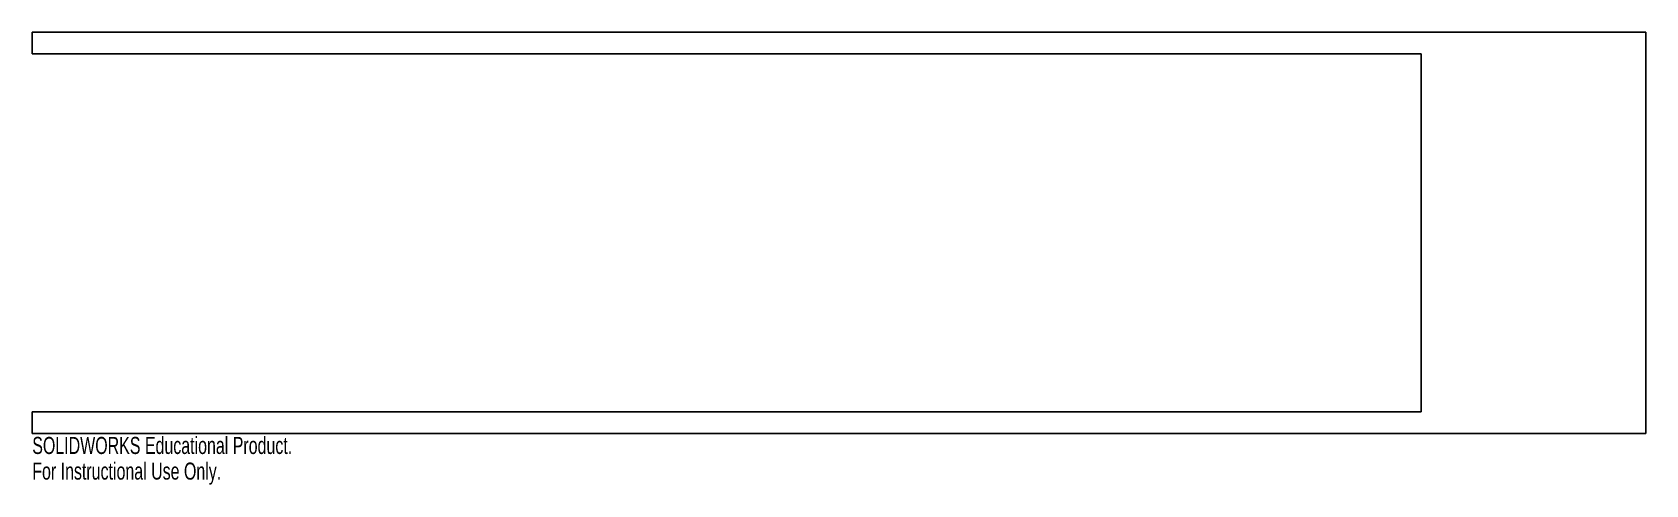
# Model space of a CAD drawing. Header units: inches. Extents: x -9 to 9, y -2.8 to 2.2.
import ezdxf

# ---------------------------------------------------------------- set-up
doc = ezdxf.new("R2010")
doc.units = ezdxf.units.IN
doc.header["$MEASUREMENT"] = 0
doc.styles.add('SLDTEXTSTYLE0', font='TXT', dxfattribs={"width": 0.7})

msp = doc.modelspace()

# ---------------------------------------------------------------- linework, layer by layer
at = {"color": 7, "linetype": 'Continuous', "lineweight": 25}
for p, q in [((9.004, 2.238), (-9.004, 2.238)), ((-9.004, 2.238), (-9.004, 1.996)), ((9.004, -2.238), (9.004, 2.238)), ((-9.004, 1.996), (6.496, 1.996)), ((6.496, 1.996), (6.496, -1.998)), ((-9.004, -1.998), (-9.004, -2.238)), ((6.496, -1.998), (-9.004, -1.998)), ((-9.004, -2.238), (9.004, -2.238))]:
    msp.add_line(p, q, dxfattribs=at)

# ---------------------------------------------------------------- texts
at = {"color": 7, "linetype": 'Continuous', "char_height": 0.1903, "attachment_point": 1, "style": 'SLDTEXTSTYLE0'}
for s, insert in [('SOLIDWORKS Educational Product.', (-9.004, -2.278)), ('For Instructional Use Only.', (-9.004, -2.564))]:
    msp.add_mtext(s, dxfattribs=dict(at, insert=insert))

doc.saveas('drawing.dxf')
